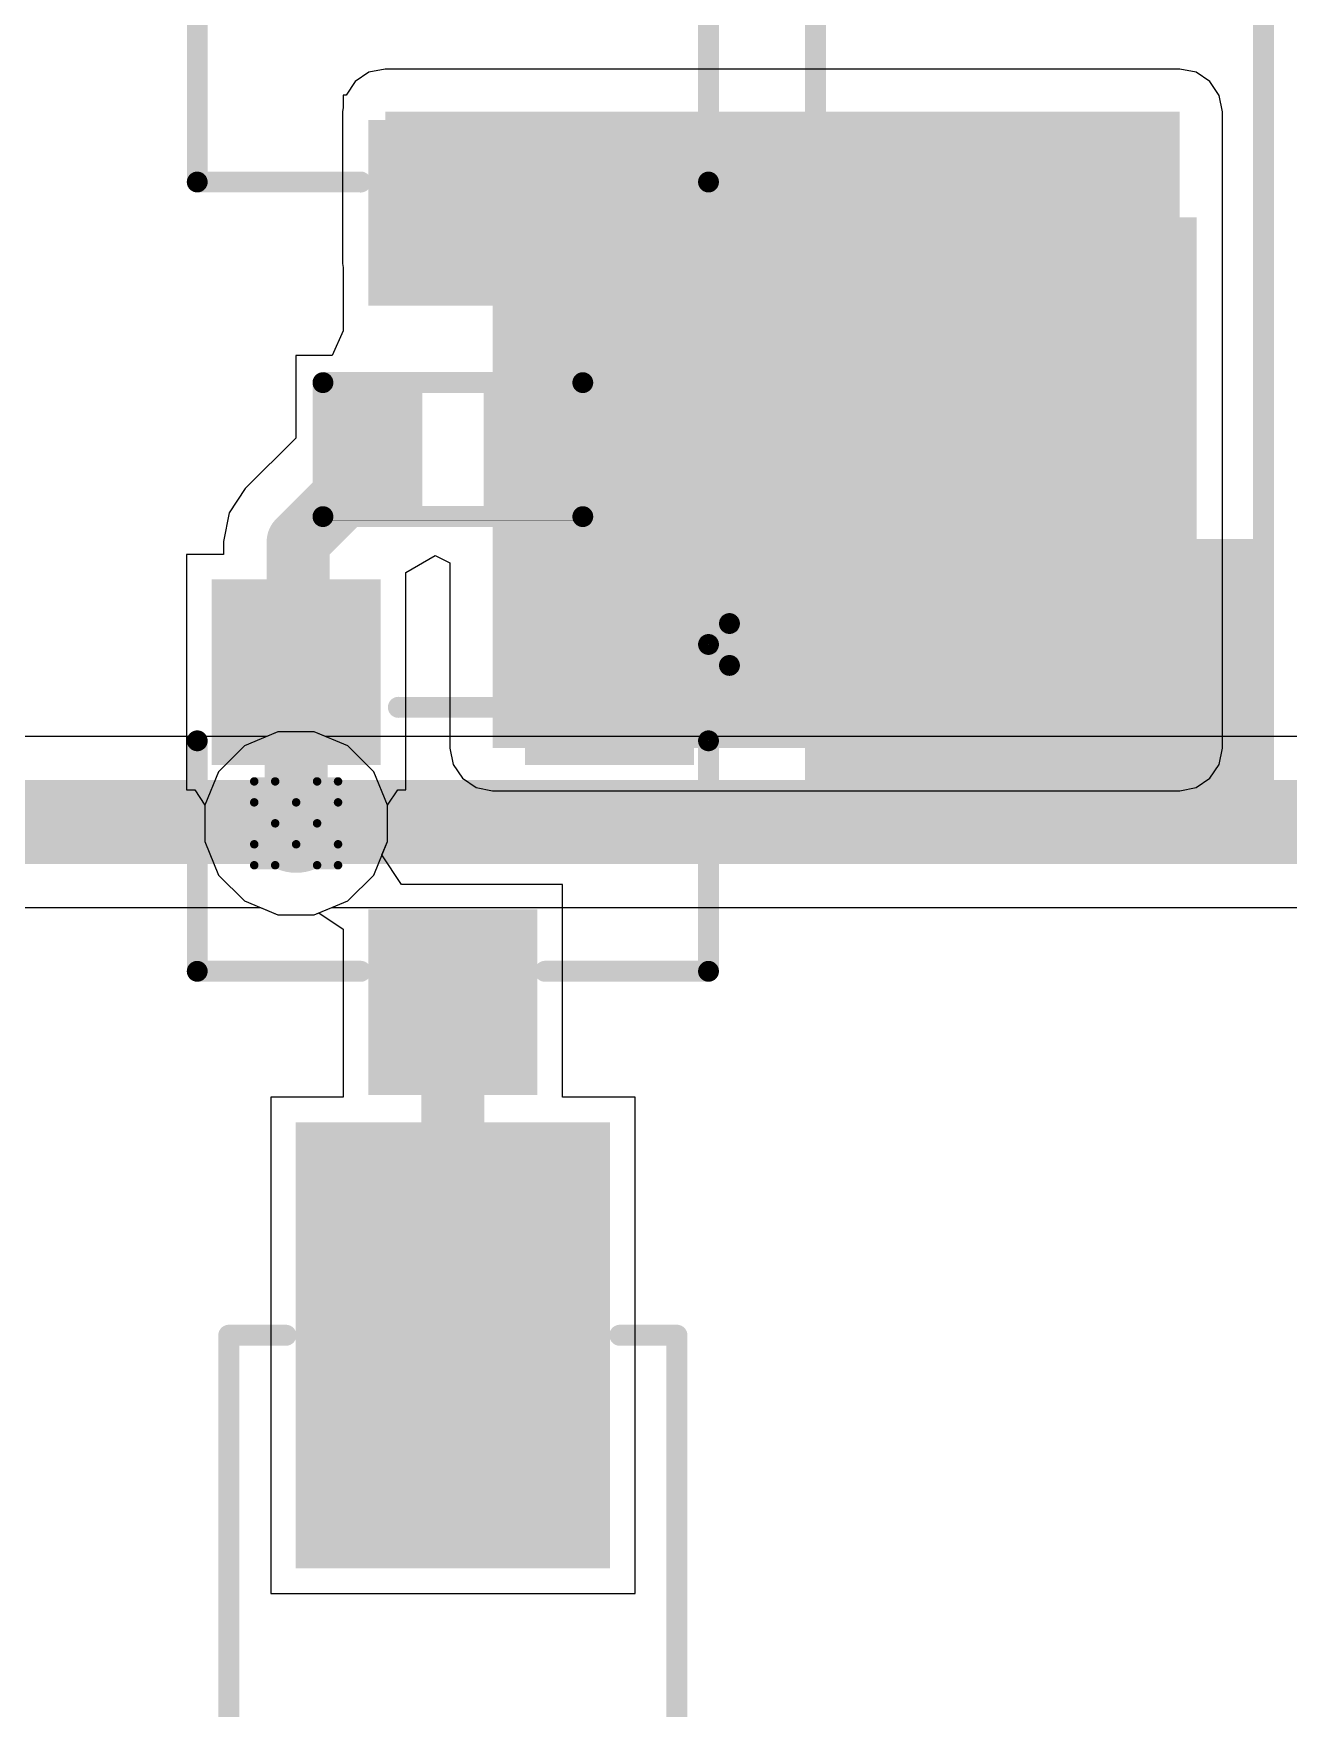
# Model space of a CAD drawing. Header units: inches. Extents: x -11 to 5379, y 0 to 5429.
# Drawn here: x 235.35 to 242.96, y 19.2 to 29.35 of the extents above; entities that cross this region are included whole.
import ezdxf

# ---------------------------------------------------------------- set-up
doc = ezdxf.new("R2010")
doc.units = ezdxf.units.IN
for name, color, linetype in [('Bottom Layer', 5, 'Continuous'), ('Drill Drawing', 1, 'Continuous'), ('GND', 16, 'Continuous'), ('PWR', 76, 'Continuous'), ('Top Layer', 1, 'Continuous'), ('Top Overlay', 2, 'Continuous'), ('Top Paste', 8, 'Continuous'), ('Top Solder', 216, 'Continuous'), ('Via Holes', 16, 'Continuous')]:
    doc.layers.add(name, color=color, linetype=linetype)

# ---------------------------------------------------------------- blocks, each defined once
blk = doc.blocks.new('R___0402_249')
at = {"layer": 'Top Layer'}
for points in [[(-0.699, -0.318), (-0.699, 0.318), (-0.241, 0.318), (-0.241, -0.318)], [(0.241, -0.318), (0.241, 0.318), (0.699, 0.318), (0.699, -0.318)]]:
    blk.add_hatch(color=1, dxfattribs=at).paths.add_polyline_path(points)
at = {"layer": 'Top Paste'}
for points in [[(-0.699, -0.318), (-0.699, 0.318), (-0.241, 0.318), (-0.241, -0.318)], [(0.241, -0.318), (0.241, 0.318), (0.699, 0.318), (0.699, -0.318)]]:
    blk.add_hatch(color=8, dxfattribs=at).paths.add_polyline_path(points)
at = {"layer": 'Top Solder'}
for points in [[(-0.754, -0.373), (-0.754, 0.373), (-0.186, 0.373), (-0.186, -0.373)], [(0.186, -0.373), (0.186, 0.373), (0.754, 0.373), (0.754, -0.373)]]:
    blk.add_hatch(color=216, dxfattribs=at).paths.add_polyline_path(points)
at = {"layer": 'Top Overlay'}
for points in [[(-0.787, 0.406, 0.127, 0.127, 0), (0.787, 0.406, 0.127, 0.127, 0)], [(-0.787, -0.406, 0.127, 0.127, 0), (-0.787, 0.406, 0.127, 0.127, 0)], [(0.787, -0.406, 0.127, 0.127, 0), (0.787, 0.406, 0.127, 0.127, 0)], [(-0.787, -0.406, 0.127, 0.127, 0), (0.787, -0.406, 0.127, 0.127, 0)], [(-0.813, -0.432, 0.00323, 0.00323, 0), (0.813, -0.432, 0.00323, 0.00323, 0)]]:
    blk.add_lwpolyline(points, format="xyseb", dxfattribs=at)
for points in [[(-0.819, 0.406, 0.0635, 0.0635, 1), (-0.756, 0.406, 0.0635, 0.0635, 1)], [(-0.819, 0.406, 0.0635, 0.0635, 1), (-0.756, 0.406, 0.0635, 0.0635, 1)], [(0.756, 0.406, 0.0635, 0.0635, 1), (0.819, 0.406, 0.0635, 0.0635, 1)], [(0.756, 0.406, 0.0635, 0.0635, 1), (0.819, 0.406, 0.0635, 0.0635, 1)], [(-0.819, -0.406, 0.0635, 0.0635, 1), (-0.756, -0.406, 0.0635, 0.0635, 1)], [(-0.819, -0.406, 0.0635, 0.0635, 1), (-0.756, -0.406, 0.0635, 0.0635, 1)], [(0.756, -0.406, 0.0635, 0.0635, 1), (0.819, -0.406, 0.0635, 0.0635, 1)], [(0.756, -0.406, 0.0635, 0.0635, 1), (0.819, -0.406, 0.0635, 0.0635, 1)], [(-0.814, -0.432, 0.00161, 0.00161, 1), (-0.812, -0.432, 0.00161, 0.00161, 1)], [(0.812, -0.432, 0.00161, 0.00161, 1), (0.814, -0.432, 0.00161, 0.00161, 1)]]:
    blk.add_lwpolyline(points, format="xyseb", close=True, dxfattribs=at)
blk = doc.blocks.new('SOT_23_480')
at = {"layer": 'Top Layer'}
for points in [[(-0.41, 1.46), (0.41, 1.46), (0.41, 0.54), (-0.41, 0.54)], [(-1.36, -0.54), (-0.54, -0.54), (-0.54, -1.46), (-1.36, -1.46)], [(0.54, -0.54), (1.36, -0.54), (1.36, -1.46), (0.54, -1.46)]]:
    blk.add_hatch(color=1, dxfattribs=at).paths.add_polyline_path(points)
at = {"layer": 'Top Paste'}
for points in [[(-0.41, 1.46), (0.41, 1.46), (0.41, 0.54), (-0.41, 0.54)], [(-1.36, -0.54), (-0.54, -0.54), (-0.54, -1.46), (-1.36, -1.46)], [(0.54, -0.54), (1.36, -0.54), (1.36, -1.46), (0.54, -1.46)]]:
    blk.add_hatch(color=8, dxfattribs=at).paths.add_polyline_path(points)
at = {"layer": 'Top Solder'}
for points in [[(-0.512, 1.562), (0.512, 1.562), (0.512, 0.438), (-0.512, 0.438)], [(-1.462, -0.438), (-0.438, -0.438), (-0.438, -1.562), (-1.462, -1.562)], [(0.438, -0.438), (1.462, -0.438), (1.462, -1.562), (0.438, -1.562)]]:
    blk.add_hatch(color=216, dxfattribs=at).paths.add_polyline_path(points)
at = {"layer": 'Top Overlay'}
for points in [[(-0.559, 0.813, 0.127, 0.127, 0), (-1.549, 0.813, 0.127, 0.127, 0)], [(-1.549, 0.813, 0.127, 0.127, 0), (-1.549, -0.584, 0.127, 0.127, 0)], [(1.549, 0.813, 0.127, 0.127, 0), (0.559, 0.813, 0.127, 0.127, 0)], [(1.549, 0.813, 0.127, 0.127, 0), (1.549, -0.584, 0.127, 0.127, 0)], [(0.33, -0.787, 0.127, 0.127, 0), (-0.33, -0.787, 0.127, 0.127, 0)], [(-1.676, -1.041, 0.127, 0.127, 0), (-1.676, -1.295, 0.127, 0.127, 0)], [(-1.549, -1.168, 0.127, 0.127, 0), (-1.676, -1.041, 0.127, 0.127, 0)], [(-1.549, -1.168, 0.127, 0.127, 0), (-1.676, -1.295, 0.127, 0.127, 0)]]:
    blk.add_lwpolyline(points, format="xyseb", dxfattribs=at)
for points in [[(-1.581, 0.813, 0.0635, 0.0635, 1), (-1.518, 0.813, 0.0635, 0.0635, 1)], [(-1.581, 0.813, 0.0635, 0.0635, 1), (-1.518, 0.813, 0.0635, 0.0635, 1)], [(-0.591, 0.813, 0.0635, 0.0635, 1), (-0.527, 0.813, 0.0635, 0.0635, 1)], [(0.527, 0.813, 0.0635, 0.0635, 1), (0.591, 0.813, 0.0635, 0.0635, 1)], [(1.518, 0.813, 0.0635, 0.0635, 1), (1.581, 0.813, 0.0635, 0.0635, 1)], [(1.518, 0.813, 0.0635, 0.0635, 1), (1.581, 0.813, 0.0635, 0.0635, 1)], [(-1.581, -0.584, 0.0635, 0.0635, 1), (-1.518, -0.584, 0.0635, 0.0635, 1)], [(1.518, -0.584, 0.0635, 0.0635, 1), (1.581, -0.584, 0.0635, 0.0635, 1)], [(-0.362, -0.787, 0.0635, 0.0635, 1), (-0.298, -0.787, 0.0635, 0.0635, 1)], [(0.298, -0.787, 0.0635, 0.0635, 1), (0.362, -0.787, 0.0635, 0.0635, 1)], [(-1.708, -1.041, 0.0635, 0.0635, 1), (-1.645, -1.041, 0.0635, 0.0635, 1)], [(-1.708, -1.041, 0.0635, 0.0635, 1), (-1.645, -1.041, 0.0635, 0.0635, 1)], [(-1.581, -1.168, 0.0635, 0.0635, 1), (-1.518, -1.168, 0.0635, 0.0635, 1)], [(-1.581, -1.168, 0.0635, 0.0635, 1), (-1.518, -1.168, 0.0635, 0.0635, 1)], [(-1.708, -1.295, 0.0635, 0.0635, 1), (-1.645, -1.295, 0.0635, 0.0635, 1)], [(-1.708, -1.295, 0.0635, 0.0635, 1), (-1.645, -1.295, 0.0635, 0.0635, 1)]]:
    blk.add_lwpolyline(points, format="xyseb", close=True, dxfattribs=at)
blk = doc.blocks.new('SOT_23_484')
at = {"layer": 'Top Layer'}
for points in [[(-0.41, 1.46), (0.41, 1.46), (0.41, 0.54), (-0.41, 0.54)], [(-1.36, -0.54), (-0.54, -0.54), (-0.54, -1.46), (-1.36, -1.46)], [(0.54, -0.54), (1.36, -0.54), (1.36, -1.46), (0.54, -1.46)]]:
    blk.add_hatch(color=1, dxfattribs=at).paths.add_polyline_path(points)
at = {"layer": 'Top Paste'}
for points in [[(-0.41, 1.46), (0.41, 1.46), (0.41, 0.54), (-0.41, 0.54)], [(-1.36, -0.54), (-0.54, -0.54), (-0.54, -1.46), (-1.36, -1.46)], [(0.54, -0.54), (1.36, -0.54), (1.36, -1.46), (0.54, -1.46)]]:
    blk.add_hatch(color=8, dxfattribs=at).paths.add_polyline_path(points)
at = {"layer": 'Top Solder'}
for points in [[(-0.512, 1.562), (0.512, 1.562), (0.512, 0.438), (-0.512, 0.438)], [(-1.462, -0.438), (-0.438, -0.438), (-0.438, -1.562), (-1.462, -1.562)], [(0.438, -0.438), (1.462, -0.438), (1.462, -1.562), (0.438, -1.562)]]:
    blk.add_hatch(color=216, dxfattribs=at).paths.add_polyline_path(points)
at = {"layer": 'Top Overlay'}
for points in [[(-0.559, 0.813, 0.127, 0.127, 0), (-1.549, 0.813, 0.127, 0.127, 0)], [(-1.549, 0.813, 0.127, 0.127, 0), (-1.549, -0.584, 0.127, 0.127, 0)], [(1.549, 0.813, 0.127, 0.127, 0), (0.559, 0.813, 0.127, 0.127, 0)], [(1.549, 0.813, 0.127, 0.127, 0), (1.549, -0.584, 0.127, 0.127, 0)], [(0.33, -0.787, 0.127, 0.127, 0), (-0.33, -0.787, 0.127, 0.127, 0)], [(-1.676, -1.041, 0.127, 0.127, 0), (-1.676, -1.295, 0.127, 0.127, 0)], [(-1.549, -1.168, 0.127, 0.127, 0), (-1.676, -1.041, 0.127, 0.127, 0)], [(-1.549, -1.168, 0.127, 0.127, 0), (-1.676, -1.295, 0.127, 0.127, 0)]]:
    blk.add_lwpolyline(points, format="xyseb", dxfattribs=at)
for points in [[(-1.581, 0.813, 0.0635, 0.0635, 1), (-1.518, 0.813, 0.0635, 0.0635, 1)], [(-1.581, 0.813, 0.0635, 0.0635, 1), (-1.518, 0.813, 0.0635, 0.0635, 1)], [(-0.591, 0.813, 0.0635, 0.0635, 1), (-0.527, 0.813, 0.0635, 0.0635, 1)], [(0.527, 0.813, 0.0635, 0.0635, 1), (0.591, 0.813, 0.0635, 0.0635, 1)], [(1.518, 0.813, 0.0635, 0.0635, 1), (1.581, 0.813, 0.0635, 0.0635, 1)], [(1.518, 0.813, 0.0635, 0.0635, 1), (1.581, 0.813, 0.0635, 0.0635, 1)], [(-1.581, -0.584, 0.0635, 0.0635, 1), (-1.518, -0.584, 0.0635, 0.0635, 1)], [(1.518, -0.584, 0.0635, 0.0635, 1), (1.581, -0.584, 0.0635, 0.0635, 1)], [(-0.362, -0.787, 0.0635, 0.0635, 1), (-0.298, -0.787, 0.0635, 0.0635, 1)], [(0.298, -0.787, 0.0635, 0.0635, 1), (0.362, -0.787, 0.0635, 0.0635, 1)], [(-1.708, -1.041, 0.0635, 0.0635, 1), (-1.645, -1.041, 0.0635, 0.0635, 1)], [(-1.708, -1.041, 0.0635, 0.0635, 1), (-1.645, -1.041, 0.0635, 0.0635, 1)], [(-1.581, -1.168, 0.0635, 0.0635, 1), (-1.518, -1.168, 0.0635, 0.0635, 1)], [(-1.581, -1.168, 0.0635, 0.0635, 1), (-1.518, -1.168, 0.0635, 0.0635, 1)], [(-1.708, -1.295, 0.0635, 0.0635, 1), (-1.645, -1.295, 0.0635, 0.0635, 1)], [(-1.708, -1.295, 0.0635, 0.0635, 1), (-1.645, -1.295, 0.0635, 0.0635, 1)]]:
    blk.add_lwpolyline(points, format="xyseb", close=True, dxfattribs=at)
blk = doc.blocks.new('SMA_550')
at = {"layer": 'Top Layer'}
for points in [[(-3.25, 0.85), (-0.75, 0.85), (-0.75, -0.85), (-3.25, -0.85)], [(0.75, 0.85), (3.25, 0.85), (3.25, -0.85), (0.75, -0.85)]]:
    blk.add_hatch(color=1, dxfattribs=at).paths.add_polyline_path(points)
at = {"layer": 'Top Overlay'}
for points in [[(-4.445, -1.422), (-3.278, -1.422), (-3.278, 1.422), (-4.445, 1.422)], [(-3.3, 0.924), (-2.596, 0.924), (-2.596, 1.422), (-3.3, 1.422)], [(-3.3, -1.422), (-2.596, -1.422), (-2.596, -0.924), (-3.3, -0.924)]]:
    blk.add_hatch(color=2, dxfattribs=at).paths.add_polyline_path(points)
at = {"layer": 'Top Paste'}
for points in [[(-3.25, 0.85), (-0.75, 0.85), (-0.75, -0.85), (-3.25, -0.85)], [(0.75, 0.85), (3.25, 0.85), (3.25, -0.85), (0.75, -0.85)]]:
    blk.add_hatch(color=8, dxfattribs=at).paths.add_polyline_path(points)
at = {"layer": 'Top Solder'}
for points in [[(-3.352, 0.952), (-0.648, 0.952), (-0.648, -0.952), (-3.352, -0.952)], [(0.648, 0.952), (3.352, 0.952), (3.352, -0.952), (0.648, -0.952)]]:
    blk.add_hatch(color=216, dxfattribs=at).paths.add_polyline_path(points)
at = {"layer": 'Top Overlay'}
for points in [[(-2.658, 1.358, 0.127, 0.127, 0), (2.061, 1.358, 0.127, 0.127, 0)], [(2.061, 1.358, 0.127, 0.127, 0), (2.061, 1.012, 0.127, 0.127, 0)], [(2.061, -1.012, 0.127, 0.127, 0), (2.061, -1.358, 0.127, 0.127, 0)], [(-2.658, -1.358, 0.127, 0.127, 0), (2.061, -1.358, 0.127, 0.127, 0)]]:
    blk.add_lwpolyline(points, format="xyseb", dxfattribs=at)
for points in [[(-2.69, 1.358, 0.0635, 0.0635, 1), (-2.626, 1.358, 0.0635, 0.0635, 1)], [(2.029, 1.358, 0.0635, 0.0635, 1), (2.093, 1.358, 0.0635, 0.0635, 1)], [(2.029, 1.358, 0.0635, 0.0635, 1), (2.093, 1.358, 0.0635, 0.0635, 1)], [(2.029, 1.012, 0.0635, 0.0635, 1), (2.093, 1.012, 0.0635, 0.0635, 1)], [(2.029, -1.012, 0.0635, 0.0635, 1), (2.093, -1.012, 0.0635, 0.0635, 1)], [(-2.69, -1.358, 0.0635, 0.0635, 1), (-2.626, -1.358, 0.0635, 0.0635, 1)], [(2.029, -1.358, 0.0635, 0.0635, 1), (2.093, -1.358, 0.0635, 0.0635, 1)], [(2.029, -1.358, 0.0635, 0.0635, 1), (2.093, -1.358, 0.0635, 0.0635, 1)]]:
    blk.add_lwpolyline(points, format="xyseb", close=True, dxfattribs=at)
blk = doc.blocks.new('SMA_554')
at = {"layer": 'Top Layer'}
for points in [[(-3.25, 0.85), (-0.75, 0.85), (-0.75, -0.85), (-3.25, -0.85)], [(0.75, 0.85), (3.25, 0.85), (3.25, -0.85), (0.75, -0.85)]]:
    blk.add_hatch(color=1, dxfattribs=at).paths.add_polyline_path(points)
at = {"layer": 'Top Overlay'}
for points in [[(-4.445, -1.422), (-3.278, -1.422), (-3.278, 1.422), (-4.445, 1.422)], [(-3.3, 0.924), (-2.596, 0.924), (-2.596, 1.422), (-3.3, 1.422)], [(-3.3, -1.422), (-2.596, -1.422), (-2.596, -0.924), (-3.3, -0.924)]]:
    blk.add_hatch(color=2, dxfattribs=at).paths.add_polyline_path(points)
at = {"layer": 'Top Paste'}
for points in [[(-3.25, 0.85), (-0.75, 0.85), (-0.75, -0.85), (-3.25, -0.85)], [(0.75, 0.85), (3.25, 0.85), (3.25, -0.85), (0.75, -0.85)]]:
    blk.add_hatch(color=8, dxfattribs=at).paths.add_polyline_path(points)
at = {"layer": 'Top Solder'}
for points in [[(-3.352, 0.952), (-0.648, 0.952), (-0.648, -0.952), (-3.352, -0.952)], [(0.648, 0.952), (3.352, 0.952), (3.352, -0.952), (0.648, -0.952)]]:
    blk.add_hatch(color=216, dxfattribs=at).paths.add_polyline_path(points)
at = {"layer": 'Top Overlay'}
for points in [[(-2.658, 1.358, 0.127, 0.127, 0), (2.061, 1.358, 0.127, 0.127, 0)], [(2.061, 1.358, 0.127, 0.127, 0), (2.061, 1.012, 0.127, 0.127, 0)], [(2.061, -1.012, 0.127, 0.127, 0), (2.061, -1.358, 0.127, 0.127, 0)], [(-2.658, -1.358, 0.127, 0.127, 0), (2.061, -1.358, 0.127, 0.127, 0)]]:
    blk.add_lwpolyline(points, format="xyseb", dxfattribs=at)
for points in [[(-2.69, 1.358, 0.0635, 0.0635, 1), (-2.626, 1.358, 0.0635, 0.0635, 1)], [(2.029, 1.358, 0.0635, 0.0635, 1), (2.093, 1.358, 0.0635, 0.0635, 1)], [(2.029, 1.358, 0.0635, 0.0635, 1), (2.093, 1.358, 0.0635, 0.0635, 1)], [(2.029, 1.012, 0.0635, 0.0635, 1), (2.093, 1.012, 0.0635, 0.0635, 1)], [(2.029, -1.012, 0.0635, 0.0635, 1), (2.093, -1.012, 0.0635, 0.0635, 1)], [(-2.69, -1.358, 0.0635, 0.0635, 1), (-2.626, -1.358, 0.0635, 0.0635, 1)], [(2.029, -1.358, 0.0635, 0.0635, 1), (2.093, -1.358, 0.0635, 0.0635, 1)], [(2.029, -1.358, 0.0635, 0.0635, 1), (2.093, -1.358, 0.0635, 0.0635, 1)]]:
    blk.add_lwpolyline(points, format="xyseb", close=True, dxfattribs=at)

msp = doc.modelspace()

# ---------------------------------------------------------------- hatches: boundary and pattern name
at = {"layer": 'Bottom Layer'}
h = msp.add_hatch(color=5, dxfattribs=at)
edge = h.paths.add_edge_path()
edge.add_arc((236.943, 24.563), 0.3, 0, 360)
at = {"layer": 'GND'}
h = msp.add_hatch(color=16, dxfattribs=at)
edge = h.paths.add_edge_path()
edge.add_arc((236.943, 24.563), 0.3, 0, 360)
at = {"layer": 'PWR'}
h = msp.add_hatch(color=76, dxfattribs=at)
edge = h.paths.add_edge_path()
edge.add_arc((236.943, 24.563), 0.3, 0, 360)
at = {"layer": 'Top Layer'}
for points in [[(237.483, 27.956), (242.299, 27.956), (242.299, 28.876), (237.483, 28.876)], [(238.134, 25.019), (242.299, 25.019), (242.299, 28.876), (238.134, 28.876)]]:
    msp.add_hatch(color=1, dxfattribs=at).paths.add_polyline_path(points)
h = msp.add_hatch(color=1, dxfattribs=at)
edge = h.paths.add_edge_path()
edge.add_arc((236.943, 24.563), 0.3, 0, 360)
at = {"layer": 'Via Holes'}
h = msp.add_hatch(color=7, dxfattribs=at)
edge = h.paths.add_edge_path()
edge.add_arc((236.943, 24.563), 0.15, 0, 360)

# ---------------------------------------------------------------- linework, layer by layer
at = {"layer": 'Bottom Layer'}
for p, q in [((236.765, 25.089), (229.429, 25.089)), ((236.833, 25.117), (236.765, 25.089)), ((237.053, 25.117), (236.833, 25.117)), ((237.121, 25.089), (237.053, 25.117)), ((244.491, 25.089), (237.121, 25.089)), ((229.39, 24.053), (236.726, 24.053)), ((236.726, 24.053), (236.833, 24.009)), ((236.833, 24.009), (237.053, 24.009)), ((237.053, 24.009), (237.16, 24.053)), ((237.16, 24.053), (244.527, 24.053))]:
    msp.add_line(p, q, dxfattribs=at)
msp.add_lwpolyline([(229.22, 24.571, 0.508, 0.508, 0), (252.43, 24.571, 0.508, 0.508, 0)], format="xyseb", dxfattribs=at)
at = {"layer": 'Drill Drawing'}
for points in [[(236.689, 24.69, 0.0508, 0.0508, 0), (236.689, 24.817, 0.0508, 0.0508, 0)], [(236.689, 24.817, 0.0508, 0.0508, 0), (236.816, 24.817, 0.0508, 0.0508, 0)], [(236.816, 24.817, 0.0508, 0.0508, 0), (236.943, 24.69, 0.0508, 0.0508, 0)], [(236.943, 24.69, 0.0508, 0.0508, 0), (237.07, 24.817, 0.0508, 0.0508, 0)], [(237.07, 24.817, 0.0508, 0.0508, 0), (237.197, 24.817, 0.0508, 0.0508, 0)], [(237.197, 24.69, 0.0508, 0.0508, 0), (237.197, 24.817, 0.0508, 0.0508, 0)], [(236.689, 24.69, 0.0508, 0.0508, 0), (236.816, 24.563, 0.0508, 0.0508, 0)], [(237.07, 24.563, 0.0508, 0.0508, 0), (237.197, 24.69, 0.0508, 0.0508, 0)], [(236.689, 24.436, 0.0508, 0.0508, 0), (236.816, 24.563, 0.0508, 0.0508, 0)], [(237.07, 24.563, 0.0508, 0.0508, 0), (237.197, 24.436, 0.0508, 0.0508, 0)], [(236.689, 24.309, 0.0508, 0.0508, 0), (236.689, 24.436, 0.0508, 0.0508, 0)], [(236.816, 24.309, 0.0508, 0.0508, 0), (236.943, 24.436, 0.0508, 0.0508, 0)], [(236.943, 24.436, 0.0508, 0.0508, 0), (237.07, 24.309, 0.0508, 0.0508, 0)], [(237.197, 24.309, 0.0508, 0.0508, 0), (237.197, 24.436, 0.0508, 0.0508, 0)], [(236.689, 24.309, 0.0508, 0.0508, 0), (236.816, 24.309, 0.0508, 0.0508, 0)], [(237.07, 24.309, 0.0508, 0.0508, 0), (237.197, 24.309, 0.0508, 0.0508, 0)]]:
    msp.add_lwpolyline(points, format="xyseb", dxfattribs=at)
for points in [[(236.676, 24.817, 0.0254, 0.0254, 1), (236.702, 24.817, 0.0254, 0.0254, 1)], [(236.676, 24.817, 0.0254, 0.0254, 1), (236.702, 24.817, 0.0254, 0.0254, 1)], [(236.803, 24.817, 0.0254, 0.0254, 1), (236.829, 24.817, 0.0254, 0.0254, 1)], [(236.803, 24.817, 0.0254, 0.0254, 1), (236.829, 24.817, 0.0254, 0.0254, 1)], [(237.057, 24.817, 0.0254, 0.0254, 1), (237.083, 24.817, 0.0254, 0.0254, 1)], [(237.057, 24.817, 0.0254, 0.0254, 1), (237.083, 24.817, 0.0254, 0.0254, 1)], [(237.184, 24.817, 0.0254, 0.0254, 1), (237.21, 24.817, 0.0254, 0.0254, 1)], [(237.184, 24.817, 0.0254, 0.0254, 1), (237.21, 24.817, 0.0254, 0.0254, 1)], [(236.676, 24.69, 0.0254, 0.0254, 1), (236.702, 24.69, 0.0254, 0.0254, 1)], [(236.676, 24.69, 0.0254, 0.0254, 1), (236.702, 24.69, 0.0254, 0.0254, 1)], [(236.93, 24.69, 0.0254, 0.0254, 1), (236.956, 24.69, 0.0254, 0.0254, 1)], [(236.93, 24.69, 0.0254, 0.0254, 1), (236.956, 24.69, 0.0254, 0.0254, 1)], [(237.184, 24.69, 0.0254, 0.0254, 1), (237.21, 24.69, 0.0254, 0.0254, 1)], [(237.184, 24.69, 0.0254, 0.0254, 1), (237.21, 24.69, 0.0254, 0.0254, 1)], [(236.803, 24.563, 0.0254, 0.0254, 1), (236.829, 24.563, 0.0254, 0.0254, 1)], [(236.803, 24.563, 0.0254, 0.0254, 1), (236.829, 24.563, 0.0254, 0.0254, 1)], [(237.057, 24.563, 0.0254, 0.0254, 1), (237.083, 24.563, 0.0254, 0.0254, 1)], [(237.057, 24.563, 0.0254, 0.0254, 1), (237.083, 24.563, 0.0254, 0.0254, 1)], [(236.676, 24.436, 0.0254, 0.0254, 1), (236.702, 24.436, 0.0254, 0.0254, 1)], [(236.676, 24.436, 0.0254, 0.0254, 1), (236.702, 24.436, 0.0254, 0.0254, 1)], [(236.93, 24.436, 0.0254, 0.0254, 1), (236.956, 24.436, 0.0254, 0.0254, 1)], [(236.93, 24.436, 0.0254, 0.0254, 1), (236.956, 24.436, 0.0254, 0.0254, 1)], [(237.184, 24.436, 0.0254, 0.0254, 1), (237.21, 24.436, 0.0254, 0.0254, 1)], [(237.184, 24.436, 0.0254, 0.0254, 1), (237.21, 24.436, 0.0254, 0.0254, 1)], [(236.676, 24.309, 0.0254, 0.0254, 1), (236.702, 24.309, 0.0254, 0.0254, 1)], [(236.676, 24.309, 0.0254, 0.0254, 1), (236.702, 24.309, 0.0254, 0.0254, 1)], [(236.803, 24.309, 0.0254, 0.0254, 1), (236.829, 24.309, 0.0254, 0.0254, 1)], [(236.803, 24.309, 0.0254, 0.0254, 1), (236.829, 24.309, 0.0254, 0.0254, 1)], [(237.057, 24.309, 0.0254, 0.0254, 1), (237.083, 24.309, 0.0254, 0.0254, 1)], [(237.057, 24.309, 0.0254, 0.0254, 1), (237.083, 24.309, 0.0254, 0.0254, 1)], [(237.184, 24.309, 0.0254, 0.0254, 1), (237.21, 24.309, 0.0254, 0.0254, 1)], [(237.184, 24.309, 0.0254, 0.0254, 1), (237.21, 24.309, 0.0254, 0.0254, 1)]]:
    msp.add_lwpolyline(points, format="xyseb", close=True, dxfattribs=at)
at = {"layer": 'GND'}
for p, q in [((236.833, 25.117), (236.629, 25.032)), ((237.053, 25.117), (236.833, 25.117)), ((237.257, 25.032), (237.053, 25.117)), ((236.629, 25.032), (236.473, 24.876)), ((237.413, 24.876), (237.257, 25.032)), ((236.473, 24.876), (236.389, 24.673)), ((237.497, 24.673), (237.413, 24.876)), ((236.389, 24.673), (236.389, 24.452)), ((237.497, 24.452), (237.497, 24.673)), ((236.389, 24.452), (236.473, 24.249)), ((237.413, 24.249), (237.497, 24.452)), ((236.473, 24.249), (236.629, 24.093)), ((237.257, 24.093), (237.413, 24.249)), ((236.629, 24.093), (236.833, 24.009)), ((237.053, 24.009), (237.257, 24.093)), ((236.833, 24.009), (237.053, 24.009))]:
    msp.add_line(p, q, dxfattribs=at)
at = {"layer": 'PWR'}
for p, q in [((236.833, 25.117), (236.629, 25.032)), ((237.053, 25.117), (236.833, 25.117)), ((237.257, 25.032), (237.053, 25.117)), ((236.629, 25.032), (236.473, 24.876)), ((237.413, 24.876), (237.257, 25.032)), ((236.473, 24.876), (236.389, 24.673)), ((237.497, 24.673), (237.413, 24.876)), ((236.389, 24.673), (236.389, 24.452)), ((237.497, 24.452), (237.497, 24.673)), ((236.389, 24.452), (236.473, 24.249)), ((237.413, 24.249), (237.497, 24.452)), ((236.473, 24.249), (236.629, 24.093)), ((237.257, 24.093), (237.413, 24.249)), ((236.629, 24.093), (236.833, 24.009)), ((237.053, 24.009), (237.257, 24.093)), ((236.833, 24.009), (237.053, 24.009))]:
    msp.add_line(p, q, dxfattribs=at)
at = {"layer": 'Top Layer'}
for p, q in [((237.3, 29.059), (237.246, 28.977)), ((237.384, 29.115), (237.3, 29.059)), ((237.483, 29.135), (237.384, 29.115)), ((242.299, 29.135), (237.483, 29.135)), ((242.398, 29.115), (242.299, 29.135)), ((242.482, 29.059), (242.398, 29.115)), ((242.538, 28.975), (242.482, 29.059)), ((237.246, 28.977), (237.229, 28.977)), ((237.229, 28.977), (237.229, 28.901)), ((242.558, 28.876), (242.538, 28.975)), ((237.229, 28.901), (237.224, 28.876)), ((237.224, 28.876), (237.224, 27.956)), ((242.558, 25.019), (242.558, 28.876)), ((237.224, 27.956), (237.229, 27.931)), ((237.229, 27.931), (237.229, 27.549)), ((237.229, 27.549), (237.162, 27.399)), ((237.162, 27.399), (236.941, 27.399)), ((236.941, 27.399), (236.941, 26.897)), ((236.941, 26.897), (236.635, 26.592)), ((236.635, 26.592), (236.537, 26.445)), ((236.537, 26.445), (236.502, 26.271)), ((236.502, 26.271), (236.502, 26.193)), ((236.502, 26.193), (236.279, 26.193)), ((236.279, 26.193), (236.279, 24.765)), ((237.607, 26.084), (237.785, 26.187)), ((237.785, 26.187), (237.875, 26.141)), ((237.875, 26.141), (237.875, 25.019)), ((237.607, 24.765), (237.607, 26.084)), ((237.875, 25.019), (237.895, 24.92)), ((242.538, 24.92), (242.558, 25.019)), ((237.895, 24.92), (237.951, 24.836)), ((242.482, 24.836), (242.538, 24.92)), ((237.951, 24.836), (238.035, 24.78)), ((238.035, 24.78), (238.134, 24.76)), ((242.299, 24.76), (242.398, 24.78)), ((242.398, 24.78), (242.482, 24.836)), ((236.279, 24.765), (236.328, 24.765)), ((236.328, 24.765), (236.389, 24.673)), ((236.389, 24.673), (236.389, 24.452)), ((237.497, 24.673), (237.559, 24.765)), ((237.497, 24.452), (237.497, 24.673)), ((237.559, 24.765), (237.607, 24.765)), ((238.134, 24.76), (242.299, 24.76)), ((236.389, 24.452), (236.473, 24.249)), ((237.463, 24.371), (237.497, 24.452)), ((237.582, 24.193), (237.463, 24.371)), ((236.473, 24.249), (236.629, 24.093)), ((238.557, 24.193), (237.582, 24.193)), ((238.557, 22.903), (238.557, 24.193)), ((236.629, 24.093), (236.833, 24.009)), ((236.833, 24.009), (237.053, 24.009)), ((237.053, 24.009), (237.081, 24.02)), ((237.081, 24.02), (237.229, 23.921)), ((237.229, 23.921), (237.229, 22.903)), ((237.229, 22.903), (236.789, 22.903)), ((236.789, 22.903), (236.789, 19.895)), ((238.997, 22.903), (238.557, 22.903)), ((238.997, 19.895), (238.997, 22.903)), ((236.789, 19.895), (238.997, 19.895))]:
    msp.add_line(p, q, dxfattribs=at)
for points in [[(237.385, 26.79, 0.381, 0.381, 0), (237.423, 26.828, 0.381, 0.381, 0)], [(237.385, 26.701, 0.381, 0.381, 0), (237.385, 26.79, 0.381, 0.381, 0)], [(236.955, 26.271, 0.381, 0.381, 0), (237.385, 26.701, 0.381, 0.381, 0)], [(236.955, 25.491, 0.381, 0.381, 0), (236.955, 26.271, 0.381, 0.381, 0)], [(236.943, 25.479, 0.381, 0.381, 0), (236.955, 25.491, 0.381, 0.381, 0)], [(236.943, 24.563, 0.381, 0.381, 0), (236.943, 25.479, 0.381, 0.381, 0)], [(237.893, 20.891, 0.381, 0.381, 0), (237.893, 23.098, 0.381, 0.381, 0)]]:
    msp.add_lwpolyline(points, format="xyseb", dxfattribs=at)
for points in [[(237.328, 26.828, 0.191, 0.191, 1), (237.518, 26.828, 0.191, 0.191, 1)], [(237.29, 26.79, 0.191, 0.191, 1), (237.48, 26.79, 0.191, 0.191, 1)], [(237.29, 26.79, 0.191, 0.191, 1), (237.48, 26.79, 0.191, 0.191, 1)], [(237.29, 26.701, 0.191, 0.191, 1), (237.48, 26.701, 0.191, 0.191, 1)], [(237.29, 26.701, 0.191, 0.191, 1), (237.48, 26.701, 0.191, 0.191, 1)], [(236.86, 26.271, 0.191, 0.191, 1), (237.051, 26.271, 0.191, 0.191, 1)], [(236.86, 26.271, 0.191, 0.191, 1), (237.051, 26.271, 0.191, 0.191, 1)], [(236.848, 25.479, 0.191, 0.191, 1), (237.038, 25.479, 0.191, 0.191, 1)], [(236.848, 25.479, 0.191, 0.191, 1), (237.038, 25.479, 0.191, 0.191, 1)], [(236.86, 25.491, 0.191, 0.191, 1), (237.051, 25.491, 0.191, 0.191, 1)], [(236.86, 25.491, 0.191, 0.191, 1), (237.051, 25.491, 0.191, 0.191, 1)], [(236.848, 24.563, 0.191, 0.191, 1), (237.038, 24.563, 0.191, 0.191, 1)], [(237.798, 23.098, 0.191, 0.191, 1), (237.988, 23.098, 0.191, 0.191, 1)], [(237.798, 20.891, 0.191, 0.191, 1), (237.988, 20.891, 0.191, 0.191, 1)]]:
    msp.add_lwpolyline(points, format="xyseb", close=True, dxfattribs=at)

# ---------------------------------------------------------------- block references
for name, p, rotation in [('SMA_550', (241.449, 28.883), 90), ('SOT_23_480', (237.893, 29.263), 180), ('SOT_23_484', (237.893, 24.479), 180), ('SMA_554', (237.893, 19.399), 90)]:
    msp.add_blockref(name, p, dxfattribs=dict(rotation=rotation))
msp.add_blockref('R___0402_249', (237.893, 26.828))

doc.saveas('drawing.dxf')
